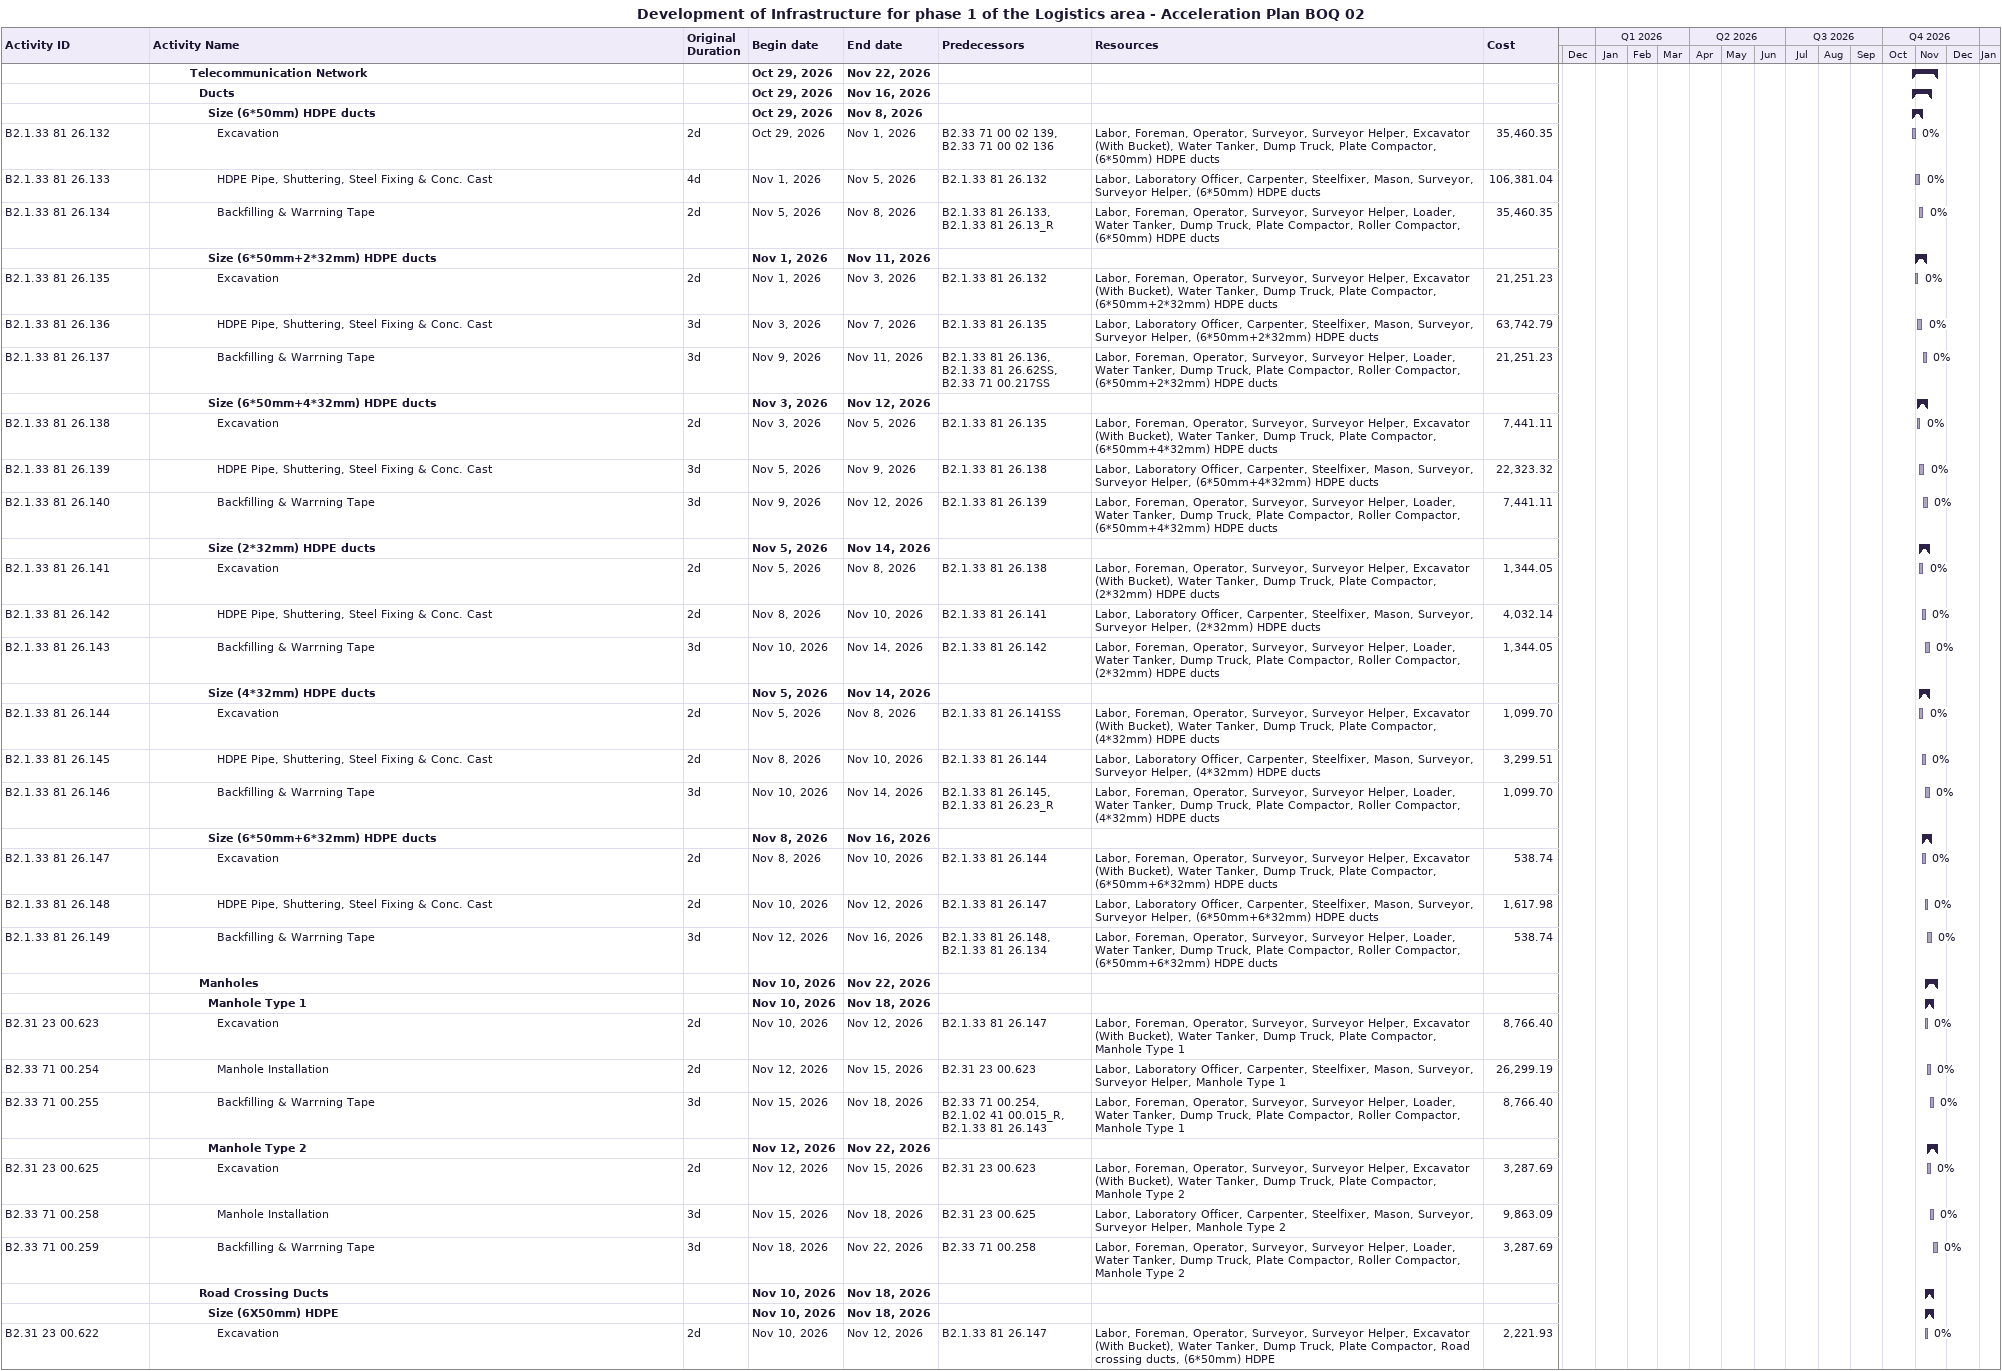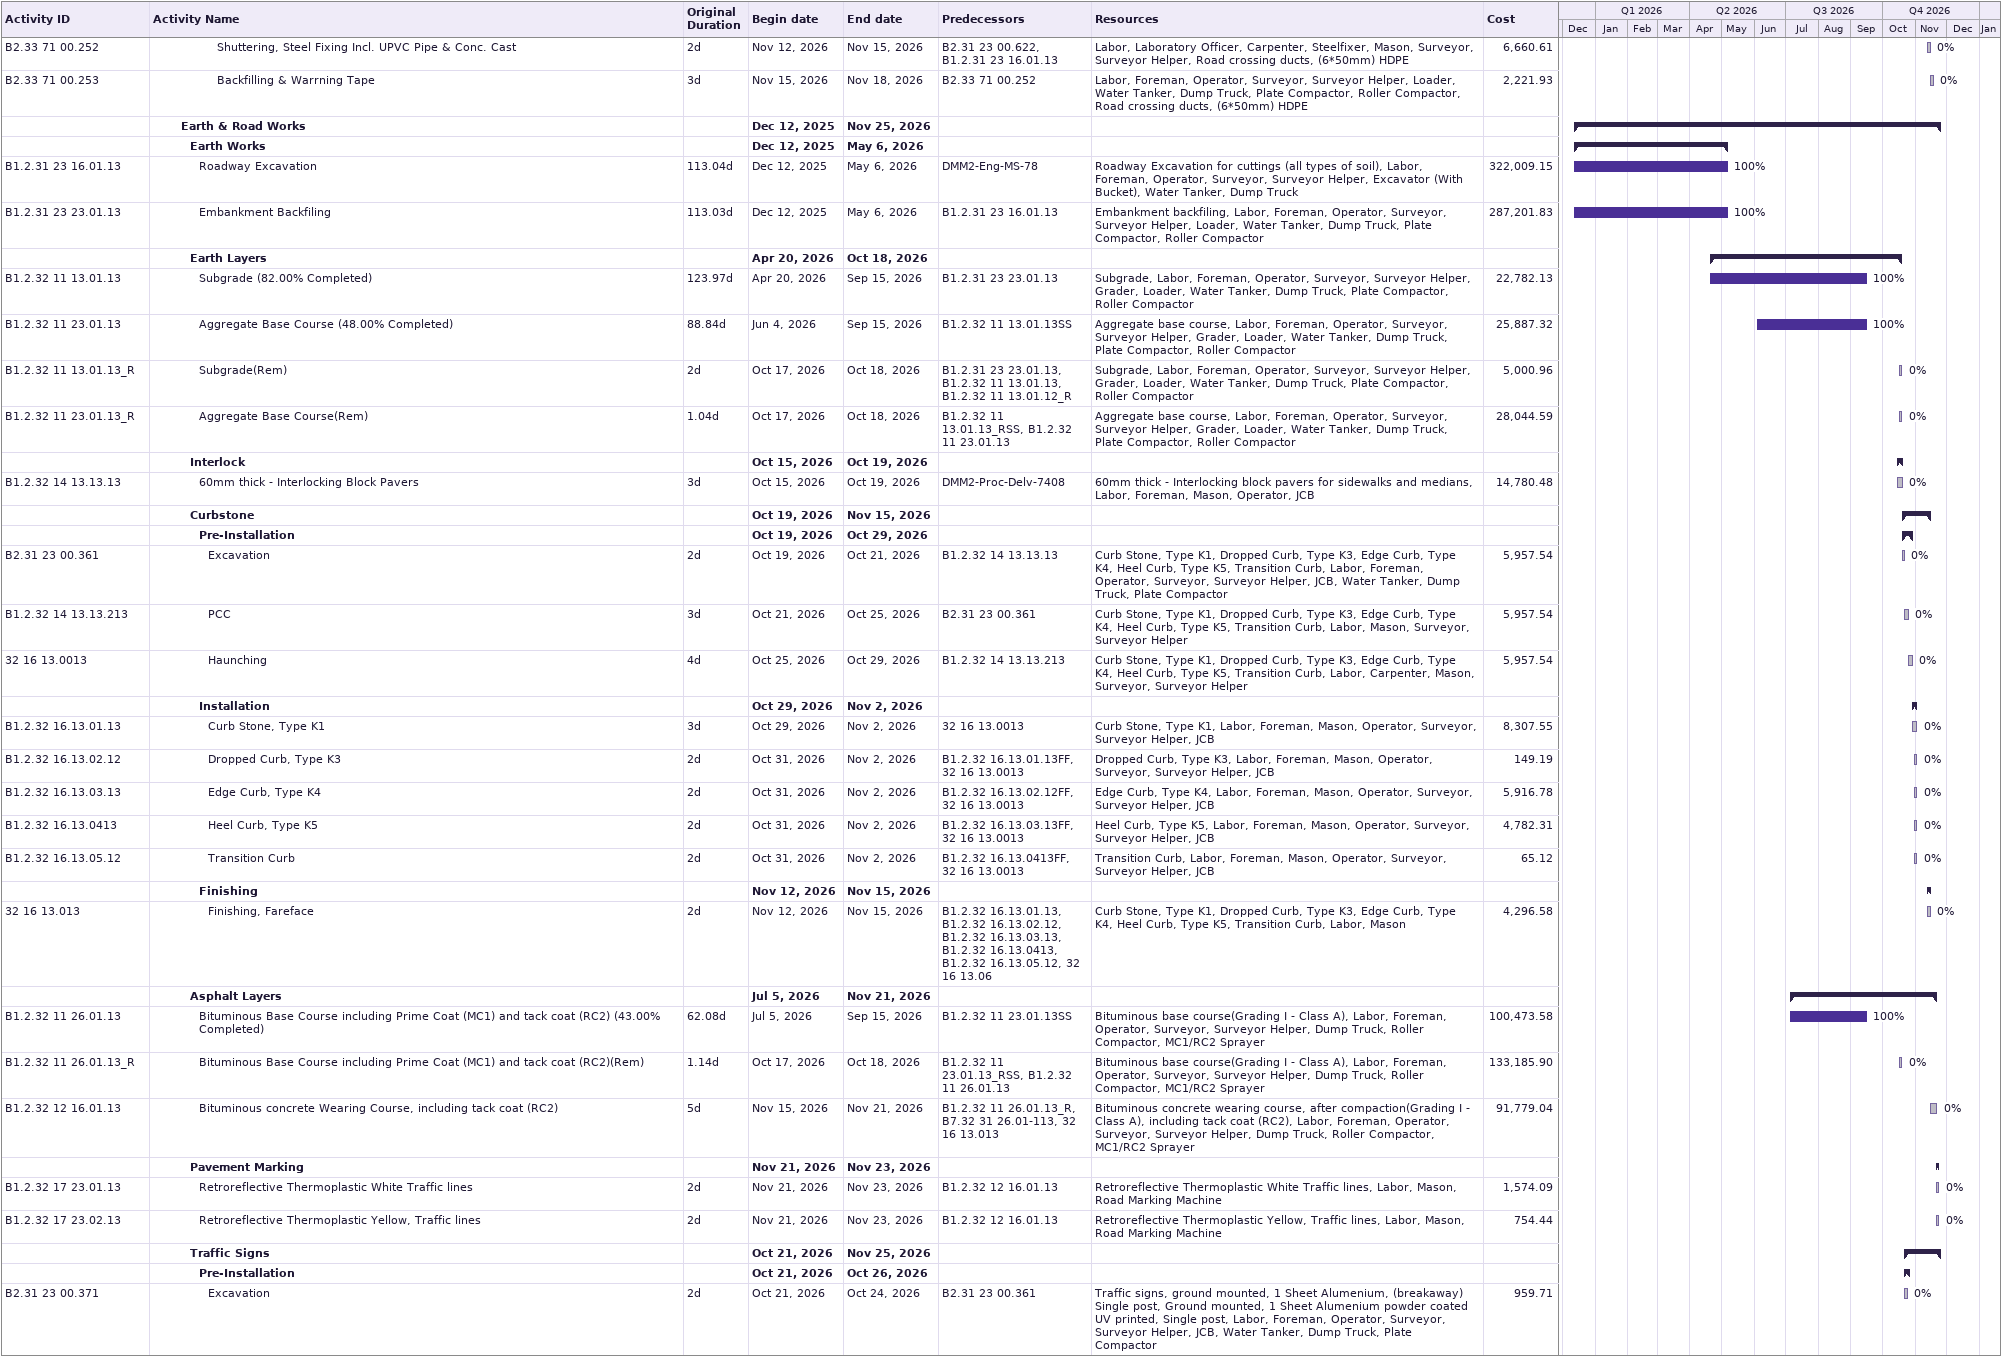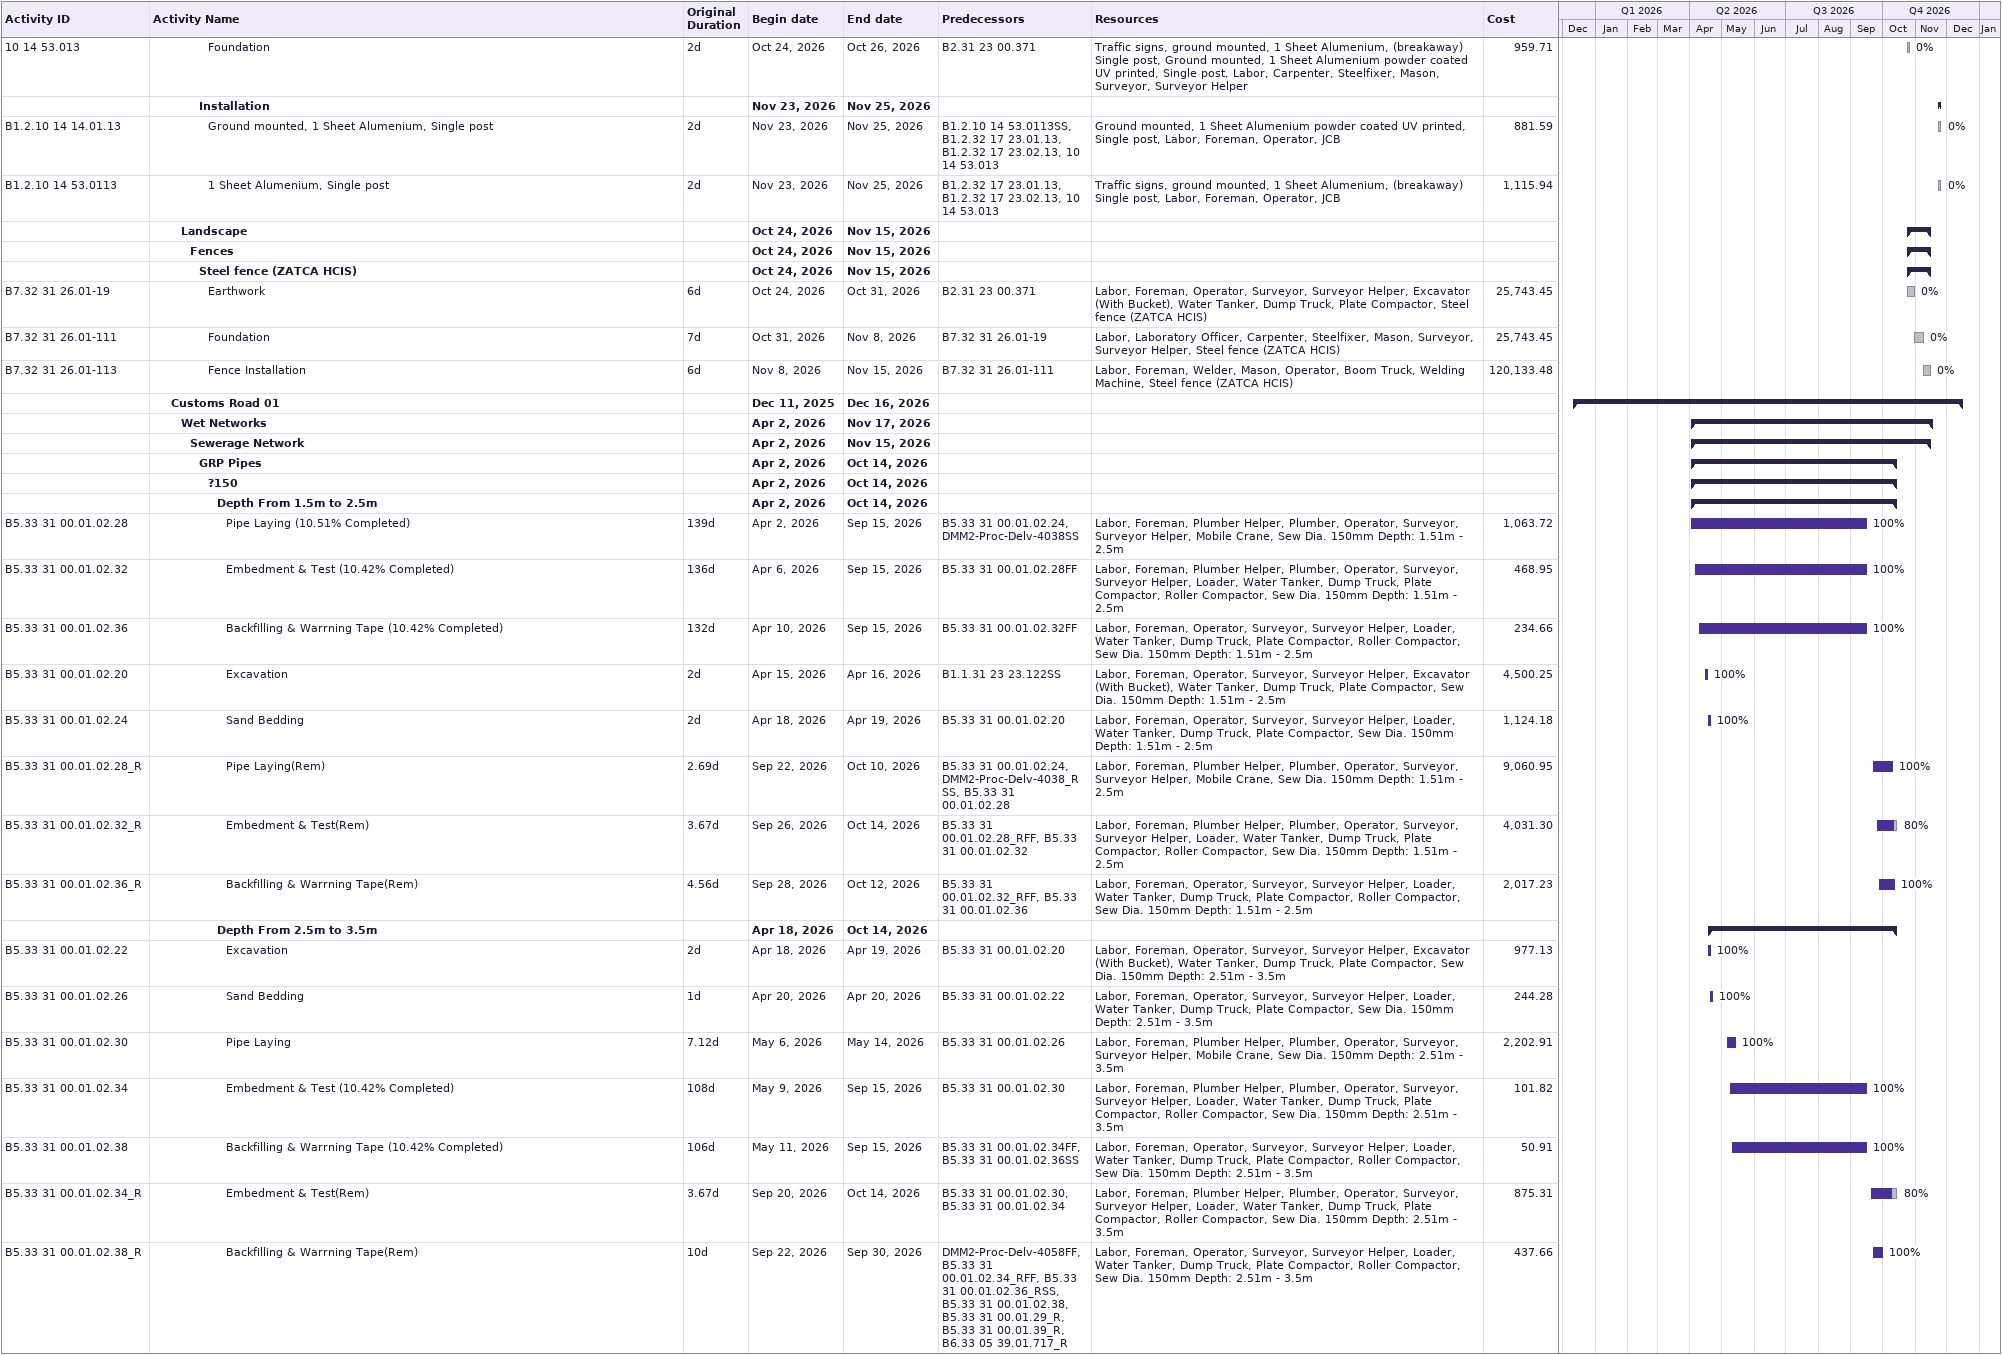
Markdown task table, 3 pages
Development of Infrastructure for phase 1 of the Logistics area - Acceleration Plan BOQ 02

| ID | Level | Task | Original duration | Start | Finish | Predecessors | Resources | % complete | Cost |
|---|---|---|---|---|---|---|---|---|---|
|  | 5 | **Telecommunication Network** |  | 2026-10-29 | 2026-11-22 |  |  |  |  |
|  | 6 | **Ducts** |  | 2026-10-29 | 2026-11-16 |  |  |  |  |
|  | 7 | **Size (6*50mm) HDPE ducts** |  | 2026-10-29 | 2026-11-08 |  |  |  |  |
| B2.1.33 81 26.132 | 8 | Excavation | 2d | 2026-10-29 | 2026-11-01 | B2.33 71 00 02 139, B2.33 71 00 02 136 | Labor, Foreman, Operator, Surveyor, Surveyor Helper, Excavator (With Bucket), Water Tanker, Dump Truck, Plate Compactor, (6*50mm) HDPE ducts | 0 | 35460.35 |
| B2.1.33 81 26.133 | 8 | HDPE Pipe, Shuttering, Steel Fixing & Conc. Cast | 4d | 2026-11-01 | 2026-11-05 | B2.1.33 81 26.132 | Labor, Laboratory Officer, Carpenter, Steelfixer, Mason, Surveyor, Surveyor Helper, (6*50mm) HDPE ducts | 0 | 106381.04 |
| B2.1.33 81 26.134 | 8 | Backfilling & Warrning Tape | 2d | 2026-11-05 | 2026-11-08 | B2.1.33 81 26.133, B2.1.33 81 26.13_R | Labor, Foreman, Operator, Surveyor, Surveyor Helper, Loader, Water Tanker, Dump Truck, Plate Compactor, Roller Compactor, (6*50mm) HDPE ducts | 0 | 35460.35 |
|  | 7 | **Size (6*50mm+2*32mm) HDPE ducts** |  | 2026-11-01 | 2026-11-11 |  |  |  |  |
| B2.1.33 81 26.135 | 8 | Excavation | 2d | 2026-11-01 | 2026-11-03 | B2.1.33 81 26.132 | Labor, Foreman, Operator, Surveyor, Surveyor Helper, Excavator (With Bucket), Water Tanker, Dump Truck, Plate Compactor, (6*50mm+2*32mm) HDPE ducts | 0 | 21251.23 |
| B2.1.33 81 26.136 | 8 | HDPE Pipe, Shuttering, Steel Fixing & Conc. Cast | 3d | 2026-11-03 | 2026-11-07 | B2.1.33 81 26.135 | Labor, Laboratory Officer, Carpenter, Steelfixer, Mason, Surveyor, Surveyor Helper, (6*50mm+2*32mm) HDPE ducts | 0 | 63742.79 |
| B2.1.33 81 26.137 | 8 | Backfilling & Warrning Tape | 3d | 2026-11-09 | 2026-11-11 | B2.1.33 81 26.136, B2.1.33 81 26.62SS, B2.33 71 00.217SS | Labor, Foreman, Operator, Surveyor, Surveyor Helper, Loader, Water Tanker, Dump Truck, Plate Compactor, Roller Compactor, (6*50mm+2*32mm) HDPE ducts | 0 | 21251.23 |
|  | 7 | **Size (6*50mm+4*32mm) HDPE ducts** |  | 2026-11-03 | 2026-11-12 |  |  |  |  |
| B2.1.33 81 26.138 | 8 | Excavation | 2d | 2026-11-03 | 2026-11-05 | B2.1.33 81 26.135 | Labor, Foreman, Operator, Surveyor, Surveyor Helper, Excavator (With Bucket), Water Tanker, Dump Truck, Plate Compactor, (6*50mm+4*32mm) HDPE ducts | 0 | 7441.11 |
| B2.1.33 81 26.139 | 8 | HDPE Pipe, Shuttering, Steel Fixing & Conc. Cast | 3d | 2026-11-05 | 2026-11-09 | B2.1.33 81 26.138 | Labor, Laboratory Officer, Carpenter, Steelfixer, Mason, Surveyor, Surveyor Helper, (6*50mm+4*32mm) HDPE ducts | 0 | 22323.32 |
| B2.1.33 81 26.140 | 8 | Backfilling & Warrning Tape | 3d | 2026-11-09 | 2026-11-12 | B2.1.33 81 26.139 | Labor, Foreman, Operator, Surveyor, Surveyor Helper, Loader, Water Tanker, Dump Truck, Plate Compactor, Roller Compactor, (6*50mm+4*32mm) HDPE ducts | 0 | 7441.11 |
|  | 7 | **Size (2*32mm) HDPE ducts** |  | 2026-11-05 | 2026-11-14 |  |  |  |  |
| B2.1.33 81 26.141 | 8 | Excavation | 2d | 2026-11-05 | 2026-11-08 | B2.1.33 81 26.138 | Labor, Foreman, Operator, Surveyor, Surveyor Helper, Excavator (With Bucket), Water Tanker, Dump Truck, Plate Compactor, (2*32mm) HDPE ducts | 0 | 1344.05 |
| B2.1.33 81 26.142 | 8 | HDPE Pipe, Shuttering, Steel Fixing & Conc. Cast | 2d | 2026-11-08 | 2026-11-10 | B2.1.33 81 26.141 | Labor, Laboratory Officer, Carpenter, Steelfixer, Mason, Surveyor, Surveyor Helper, (2*32mm) HDPE ducts | 0 | 4032.14 |
| B2.1.33 81 26.143 | 8 | Backfilling & Warrning Tape | 3d | 2026-11-10 | 2026-11-14 | B2.1.33 81 26.142 | Labor, Foreman, Operator, Surveyor, Surveyor Helper, Loader, Water Tanker, Dump Truck, Plate Compactor, Roller Compactor, (2*32mm) HDPE ducts | 0 | 1344.05 |
|  | 7 | **Size (4*32mm) HDPE ducts** |  | 2026-11-05 | 2026-11-14 |  |  |  |  |
| B2.1.33 81 26.144 | 8 | Excavation | 2d | 2026-11-05 | 2026-11-08 | B2.1.33 81 26.141SS | Labor, Foreman, Operator, Surveyor, Surveyor Helper, Excavator (With Bucket), Water Tanker, Dump Truck, Plate Compactor, (4*32mm) HDPE ducts | 0 | 1099.70 |
| B2.1.33 81 26.145 | 8 | HDPE Pipe, Shuttering, Steel Fixing & Conc. Cast | 2d | 2026-11-08 | 2026-11-10 | B2.1.33 81 26.144 | Labor, Laboratory Officer, Carpenter, Steelfixer, Mason, Surveyor, Surveyor Helper, (4*32mm) HDPE ducts | 0 | 3299.51 |
| B2.1.33 81 26.146 | 8 | Backfilling & Warrning Tape | 3d | 2026-11-10 | 2026-11-14 | B2.1.33 81 26.145, B2.1.33 81 26.23_R | Labor, Foreman, Operator, Surveyor, Surveyor Helper, Loader, Water Tanker, Dump Truck, Plate Compactor, Roller Compactor, (4*32mm) HDPE ducts | 0 | 1099.70 |
|  | 7 | **Size (6*50mm+6*32mm) HDPE ducts** |  | 2026-11-08 | 2026-11-16 |  |  |  |  |
| B2.1.33 81 26.147 | 8 | Excavation | 2d | 2026-11-08 | 2026-11-10 | B2.1.33 81 26.144 | Labor, Foreman, Operator, Surveyor, Surveyor Helper, Excavator (With Bucket), Water Tanker, Dump Truck, Plate Compactor, (6*50mm+6*32mm) HDPE ducts | 0 | 538.74 |
| B2.1.33 81 26.148 | 8 | HDPE Pipe, Shuttering, Steel Fixing & Conc. Cast | 2d | 2026-11-10 | 2026-11-12 | B2.1.33 81 26.147 | Labor, Laboratory Officer, Carpenter, Steelfixer, Mason, Surveyor, Surveyor Helper, (6*50mm+6*32mm) HDPE ducts | 0 | 1617.98 |
| B2.1.33 81 26.149 | 8 | Backfilling & Warrning Tape | 3d | 2026-11-12 | 2026-11-16 | B2.1.33 81 26.148, B2.1.33 81 26.134 | Labor, Foreman, Operator, Surveyor, Surveyor Helper, Loader, Water Tanker, Dump Truck, Plate Compactor, Roller Compactor, (6*50mm+6*32mm) HDPE ducts | 0 | 538.74 |
|  | 6 | **Manholes** |  | 2026-11-10 | 2026-11-22 |  |  |  |  |
|  | 7 | **Manhole Type 1** |  | 2026-11-10 | 2026-11-18 |  |  |  |  |
| B2.31 23 00.623 | 8 | Excavation | 2d | 2026-11-10 | 2026-11-12 | B2.1.33 81 26.147 | Labor, Foreman, Operator, Surveyor, Surveyor Helper, Excavator (With Bucket), Water Tanker, Dump Truck, Plate Compactor, Manhole Type 1 | 0 | 8766.40 |
| B2.33 71 00.254 | 8 | Manhole Installation | 2d | 2026-11-12 | 2026-11-15 | B2.31 23 00.623 | Labor, Laboratory Officer, Carpenter, Steelfixer, Mason, Surveyor, Surveyor Helper, Manhole Type 1 | 0 | 26299.19 |
| B2.33 71 00.255 | 8 | Backfilling & Warrning Tape | 3d | 2026-11-15 | 2026-11-18 | B2.33 71 00.254, B2.1.02 41 00.015_R, B2.1.33 81 26.143 | Labor, Foreman, Operator, Surveyor, Surveyor Helper, Loader, Water Tanker, Dump Truck, Plate Compactor, Roller Compactor, Manhole Type 1 | 0 | 8766.40 |
|  | 7 | **Manhole Type 2** |  | 2026-11-12 | 2026-11-22 |  |  |  |  |
| B2.31 23 00.625 | 8 | Excavation | 2d | 2026-11-12 | 2026-11-15 | B2.31 23 00.623 | Labor, Foreman, Operator, Surveyor, Surveyor Helper, Excavator (With Bucket), Water Tanker, Dump Truck, Plate Compactor, Manhole Type 2 | 0 | 3287.69 |
| B2.33 71 00.258 | 8 | Manhole Installation | 3d | 2026-11-15 | 2026-11-18 | B2.31 23 00.625 | Labor, Laboratory Officer, Carpenter, Steelfixer, Mason, Surveyor, Surveyor Helper, Manhole Type 2 | 0 | 9863.09 |
| B2.33 71 00.259 | 8 | Backfilling & Warrning Tape | 3d | 2026-11-18 | 2026-11-22 | B2.33 71 00.258 | Labor, Foreman, Operator, Surveyor, Surveyor Helper, Loader, Water Tanker, Dump Truck, Plate Compactor, Roller Compactor, Manhole Type 2 | 0 | 3287.69 |
|  | 6 | **Road Crossing Ducts** |  | 2026-11-10 | 2026-11-18 |  |  |  |  |
|  | 7 | **Size (6X50mm) HDPE** |  | 2026-11-10 | 2026-11-18 |  |  |  |  |
| B2.31 23 00.622 | 8 | Excavation | 2d | 2026-11-10 | 2026-11-12 | B2.1.33 81 26.147 | Labor, Foreman, Operator, Surveyor, Surveyor Helper, Excavator (With Bucket), Water Tanker, Dump Truck, Plate Compactor, Road crossing ducts, (6*50mm) HDPE | 0 | 2221.93 |
| B2.33 71 00.252 | 8 | Shuttering, Steel Fixing Incl. UPVC Pipe & Conc. Cast | 2d | 2026-11-12 | 2026-11-15 | B2.31 23 00.622, B1.2.31 23 16.01.13 | Labor, Laboratory Officer, Carpenter, Steelfixer, Mason, Surveyor, Surveyor Helper, Road crossing ducts, (6*50mm) HDPE | 0 | 6660.61 |
| B2.33 71 00.253 | 8 | Backfilling & Warrning Tape | 3d | 2026-11-15 | 2026-11-18 | B2.33 71 00.252 | Labor, Foreman, Operator, Surveyor, Surveyor Helper, Loader, Water Tanker, Dump Truck, Plate Compactor, Roller Compactor, Road crossing ducts, (6*50mm) HDPE | 0 | 2221.93 |
|  | 4 | **Earth & Road Works** |  | 2025-12-12 | 2026-11-25 |  |  |  |  |
|  | 5 | **Earth Works** |  | 2025-12-12 | 2026-05-06 |  |  |  |  |
| B1.2.31 23 16.01.13 | 6 | Roadway Excavation | 113.04d | 2025-12-12 | 2026-05-06 | DMM2-Eng-MS-78 | Roadway Excavation for cuttings (all types of soil), Labor, Foreman, Operator, Surveyor, Surveyor Helper, Excavator (With Bucket), Water Tanker, Dump Truck | 100 | 322009.15 |
| B1.2.31 23 23.01.13 | 6 | Embankment Backfiling | 113.03d | 2025-12-12 | 2026-05-06 | B1.2.31 23 16.01.13 | Embankment backfiling, Labor, Foreman, Operator, Surveyor, Surveyor Helper, Loader, Water Tanker, Dump Truck, Plate Compactor, Roller Compactor | 100 | 287201.83 |
|  | 5 | **Earth Layers** |  | 2026-04-20 | 2026-10-18 |  |  |  |  |
| B1.2.32 11 13.01.13 | 6 | Subgrade (82.00% Completed) | 123.97d | 2026-04-20 | 2026-09-15 | B1.2.31 23 23.01.13 | Subgrade, Labor, Foreman, Operator, Surveyor, Surveyor Helper, Grader, Loader, Water Tanker, Dump Truck, Plate Compactor, Roller Compactor | 100 | 22782.13 |
| B1.2.32 11 23.01.13 | 6 | Aggregate Base Course (48.00% Completed) | 88.84d | 2026-06-04 | 2026-09-15 | B1.2.32 11 13.01.13SS | Aggregate base course, Labor, Foreman, Operator, Surveyor, Surveyor Helper, Grader, Loader, Water Tanker, Dump Truck, Plate Compactor, Roller Compactor | 100 | 25887.32 |
| B1.2.32 11 13.01.13_R | 6 | Subgrade(Rem) | 2d | 2026-10-17 | 2026-10-18 | B1.2.31 23 23.01.13, B1.2.32 11 13.01.13, B1.2.32 11 13.01.12_R | Subgrade, Labor, Foreman, Operator, Surveyor, Surveyor Helper, Grader, Loader, Water Tanker, Dump Truck, Plate Compactor, Roller Compactor | 0 | 5000.96 |
| B1.2.32 11 23.01.13_R | 6 | Aggregate Base Course(Rem) | 1.04d | 2026-10-17 | 2026-10-18 | B1.2.32 11 13.01.13_RSS, B1.2.32 11 23.01.13 | Aggregate base course, Labor, Foreman, Operator, Surveyor, Surveyor Helper, Grader, Loader, Water Tanker, Dump Truck, Plate Compactor, Roller Compactor | 0 | 28044.59 |
|  | 5 | **Interlock** |  | 2026-10-15 | 2026-10-19 |  |  |  |  |
| B1.2.32 14 13.13.13 | 6 | 60mm thick - Interlocking Block Pavers | 3d | 2026-10-15 | 2026-10-19 | DMM2-Proc-Delv-7408 | 60mm thick - Interlocking block pavers for sidewalks and medians, Labor, Foreman, Mason, Operator, JCB | 0 | 14780.48 |
|  | 5 | **Curbstone** |  | 2026-10-19 | 2026-11-15 |  |  |  |  |
|  | 6 | **Pre-Installation** |  | 2026-10-19 | 2026-10-29 |  |  |  |  |
| B2.31 23 00.361 | 7 | Excavation | 2d | 2026-10-19 | 2026-10-21 | B1.2.32 14 13.13.13 | Curb Stone, Type K1, Dropped Curb, Type K3, Edge Curb, Type K4, Heel Curb, Type K5, Transition Curb, Labor, Foreman, Operator, Surveyor, Surveyor Helper, JCB, Water Tanker, Dump Truck, Plate Compactor | 0 | 5957.54 |
| B1.2.32 14 13.13.213 | 7 | PCC | 3d | 2026-10-21 | 2026-10-25 | B2.31 23 00.361 | Curb Stone, Type K1, Dropped Curb, Type K3, Edge Curb, Type K4, Heel Curb, Type K5, Transition Curb, Labor, Mason, Surveyor, Surveyor Helper | 0 | 5957.54 |
| 32 16 13.0013 | 7 | Haunching | 4d | 2026-10-25 | 2026-10-29 | B1.2.32 14 13.13.213 | Curb Stone, Type K1, Dropped Curb, Type K3, Edge Curb, Type K4, Heel Curb, Type K5, Transition Curb, Labor, Carpenter, Mason, Surveyor, Surveyor Helper | 0 | 5957.54 |
|  | 6 | **Installation** |  | 2026-10-29 | 2026-11-02 |  |  |  |  |
| B1.2.32 16.13.01.13 | 7 | Curb Stone, Type K1 | 3d | 2026-10-29 | 2026-11-02 | 32 16 13.0013 | Curb Stone, Type K1, Labor, Foreman, Mason, Operator, Surveyor, Surveyor Helper, JCB | 0 | 8307.55 |
| B1.2.32 16.13.02.12 | 7 | Dropped Curb, Type K3 | 2d | 2026-10-31 | 2026-11-02 | B1.2.32 16.13.01.13FF, 32 16 13.0013 | Dropped Curb, Type K3, Labor, Foreman, Mason, Operator, Surveyor, Surveyor Helper, JCB | 0 | 149.19 |
| B1.2.32 16.13.03.13 | 7 | Edge Curb, Type K4 | 2d | 2026-10-31 | 2026-11-02 | B1.2.32 16.13.02.12FF, 32 16 13.0013 | Edge Curb, Type K4, Labor, Foreman, Mason, Operator, Surveyor, Surveyor Helper, JCB | 0 | 5916.78 |
| B1.2.32 16.13.0413 | 7 | Heel Curb, Type K5 | 2d | 2026-10-31 | 2026-11-02 | B1.2.32 16.13.03.13FF, 32 16 13.0013 | Heel Curb, Type K5, Labor, Foreman, Mason, Operator, Surveyor, Surveyor Helper, JCB | 0 | 4782.31 |
| B1.2.32 16.13.05.12 | 7 | Transition Curb | 2d | 2026-10-31 | 2026-11-02 | B1.2.32 16.13.0413FF, 32 16 13.0013 | Transition Curb, Labor, Foreman, Mason, Operator, Surveyor, Surveyor Helper, JCB | 0 | 65.12 |
|  | 6 | **Finishing** |  | 2026-11-12 | 2026-11-15 |  |  |  |  |
| 32 16 13.013 | 7 | Finishing, Fareface | 2d | 2026-11-12 | 2026-11-15 | B1.2.32 16.13.01.13, B1.2.32 16.13.02.12, B1.2.32 16.13.03.13, B1.2.32 16.13.0413, B1.2.32 16.13.05.12, 32 16 13.06 | Curb Stone, Type K1, Dropped Curb, Type K3, Edge Curb, Type K4, Heel Curb, Type K5, Transition Curb, Labor, Mason | 0 | 4296.58 |
|  | 5 | **Asphalt Layers** |  | 2026-07-05 | 2026-11-21 |  |  |  |  |
| B1.2.32 11 26.01.13 | 6 | Bituminous Base Course including Prime Coat (MC1) and tack coat (RC2) (43.00% Completed) | 62.08d | 2026-07-05 | 2026-09-15 | B1.2.32 11 23.01.13SS | Bituminous base course(Grading I - Class A), Labor, Foreman, Operator, Surveyor, Surveyor Helper, Dump Truck, Roller Compactor, MC1/RC2 Sprayer | 100 | 100473.58 |
| B1.2.32 11 26.01.13_R | 6 | Bituminous Base Course including Prime Coat (MC1) and tack coat (RC2)(Rem) | 1.14d | 2026-10-17 | 2026-10-18 | B1.2.32 11 23.01.13_RSS, B1.2.32 11 26.01.13 | Bituminous base course(Grading I - Class A), Labor, Foreman, Operator, Surveyor, Surveyor Helper, Dump Truck, Roller Compactor, MC1/RC2 Sprayer | 0 | 133185.90 |
| B1.2.32 12 16.01.13 | 6 | Bituminous concrete Wearing Course, including tack coat (RC2) | 5d | 2026-11-15 | 2026-11-21 | B1.2.32 11 26.01.13_R, B7.32 31 26.01-113, 32 16 13.013 | Bituminous concrete wearing course, after compaction(Grading I - Class A), including tack coat (RC2), Labor, Foreman, Operator, Surveyor, Surveyor Helper, Dump Truck, Roller Compactor, MC1/RC2 Sprayer | 0 | 91779.04 |
|  | 5 | **Pavement Marking** |  | 2026-11-21 | 2026-11-23 |  |  |  |  |
| B1.2.32 17 23.01.13 | 6 | Retroreflective Thermoplastic White Traffic lines | 2d | 2026-11-21 | 2026-11-23 | B1.2.32 12 16.01.13 | Retroreflective Thermoplastic White Traffic lines, Labor, Mason, Road Marking Machine | 0 | 1574.09 |
| B1.2.32 17 23.02.13 | 6 | Retroreflective Thermoplastic Yellow, Traffic lines | 2d | 2026-11-21 | 2026-11-23 | B1.2.32 12 16.01.13 | Retroreflective Thermoplastic Yellow, Traffic lines, Labor, Mason, Road Marking Machine | 0 | 754.44 |
|  | 5 | **Traffic Signs** |  | 2026-10-21 | 2026-11-25 |  |  |  |  |
|  | 6 | **Pre-Installation** |  | 2026-10-21 | 2026-10-26 |  |  |  |  |
| B2.31 23 00.371 | 7 | Excavation | 2d | 2026-10-21 | 2026-10-24 | B2.31 23 00.361 | Traffic signs, ground mounted, 1 Sheet Alumenium, (breakaway) Single post, Ground mounted, 1 Sheet Alumenium powder coated UV printed, Single post, Labor, Foreman, Operator, Surveyor, Surveyor Helper, JCB, Water Tanker, Dump Truck, Plate Compactor | 0 | 959.71 |
| 10 14 53.013 | 7 | Foundation | 2d | 2026-10-24 | 2026-10-26 | B2.31 23 00.371 | Traffic signs, ground mounted, 1 Sheet Alumenium, (breakaway) Single post, Ground mounted, 1 Sheet Alumenium powder coated UV printed, Single post, Labor, Carpenter, Steelfixer, Mason, Surveyor, Surveyor Helper | 0 | 959.71 |
|  | 6 | **Installation** |  | 2026-11-23 | 2026-11-25 |  |  |  |  |
| B1.2.10 14 14.01.13 | 7 | Ground mounted, 1 Sheet Alumenium, Single post | 2d | 2026-11-23 | 2026-11-25 | B1.2.10 14 53.0113SS, B1.2.32 17 23.01.13, B1.2.32 17 23.02.13, 10 14 53.013 | Ground mounted, 1 Sheet Alumenium powder coated UV printed, Single post, Labor, Foreman, Operator, JCB | 0 | 881.59 |
| B1.2.10 14 53.0113 | 7 | 1 Sheet Alumenium, Single post | 2d | 2026-11-23 | 2026-11-25 | B1.2.32 17 23.01.13, B1.2.32 17 23.02.13, 10 14 53.013 | Traffic signs, ground mounted, 1 Sheet Alumenium, (breakaway) Single post, Labor, Foreman, Operator, JCB | 0 | 1115.94 |
|  | 4 | **Landscape** |  | 2026-10-24 | 2026-11-15 |  |  |  |  |
|  | 5 | **Fences** |  | 2026-10-24 | 2026-11-15 |  |  |  |  |
|  | 6 | **Steel fence (ZATCA HCIS)** |  | 2026-10-24 | 2026-11-15 |  |  |  |  |
| B7.32 31 26.01-19 | 7 | Earthwork | 6d | 2026-10-24 | 2026-10-31 | B2.31 23 00.371 | Labor, Foreman, Operator, Surveyor, Surveyor Helper, Excavator (With Bucket), Water Tanker, Dump Truck, Plate Compactor, Steel fence (ZATCA HCIS) | 0 | 25743.45 |
| B7.32 31 26.01-111 | 7 | Foundation | 7d | 2026-10-31 | 2026-11-08 | B7.32 31 26.01-19 | Labor, Laboratory Officer, Carpenter, Steelfixer, Mason, Surveyor, Surveyor Helper, Steel fence (ZATCA HCIS) | 0 | 25743.45 |
| B7.32 31 26.01-113 | 7 | Fence Installation | 6d | 2026-11-08 | 2026-11-15 | B7.32 31 26.01-111 | Labor, Foreman, Welder, Mason, Operator, Boom Truck, Welding Machine, Steel fence (ZATCA HCIS) | 0 | 120133.48 |
|  | 3 | **Customs Road 01** |  | 2025-12-11 | 2026-12-16 |  |  |  |  |
|  | 4 | **Wet Networks** |  | 2026-04-02 | 2026-11-17 |  |  |  |  |
|  | 5 | **Sewerage Network** |  | 2026-04-02 | 2026-11-15 |  |  |  |  |
|  | 6 | **GRP Pipes** |  | 2026-04-02 | 2026-10-14 |  |  |  |  |
|  | 7 | **?150** |  | 2026-04-02 | 2026-10-14 |  |  |  |  |
|  | 8 | **Depth From 1.5m to 2.5m** |  | 2026-04-02 | 2026-10-14 |  |  |  |  |
| B5.33 31 00.01.02.28 | 9 | Pipe Laying (10.51% Completed) | 139d | 2026-04-02 | 2026-09-15 | B5.33 31 00.01.02.24, DMM2-Proc-Delv-4038SS | Labor, Foreman, Plumber Helper, Plumber, Operator, Surveyor, Surveyor Helper, Mobile Crane, Sew Dia. 150mm Depth: 1.51m - 2.5m | 100 | 1063.72 |
| B5.33 31 00.01.02.32 | 9 | Embedment & Test (10.42% Completed) | 136d | 2026-04-06 | 2026-09-15 | B5.33 31 00.01.02.28FF | Labor, Foreman, Plumber Helper, Plumber, Operator, Surveyor, Surveyor Helper, Loader, Water Tanker, Dump Truck, Plate Compactor, Roller Compactor, Sew Dia. 150mm Depth: 1.51m - 2.5m | 100 | 468.95 |
| B5.33 31 00.01.02.36 | 9 | Backfilling & Warrning Tape (10.42% Completed) | 132d | 2026-04-10 | 2026-09-15 | B5.33 31 00.01.02.32FF | Labor, Foreman, Operator, Surveyor, Surveyor Helper, Loader, Water Tanker, Dump Truck, Plate Compactor, Roller Compactor, Sew Dia. 150mm Depth: 1.51m - 2.5m | 100 | 234.66 |
| B5.33 31 00.01.02.20 | 9 | Excavation | 2d | 2026-04-15 | 2026-04-16 | B1.1.31 23 23.122SS | Labor, Foreman, Operator, Surveyor, Surveyor Helper, Excavator (With Bucket), Water Tanker, Dump Truck, Plate Compactor, Sew Dia. 150mm Depth: 1.51m - 2.5m | 100 | 4500.25 |
| B5.33 31 00.01.02.24 | 9 | Sand Bedding | 2d | 2026-04-18 | 2026-04-19 | B5.33 31 00.01.02.20 | Labor, Foreman, Operator, Surveyor, Surveyor Helper, Loader, Water Tanker, Dump Truck, Plate Compactor, Sew Dia. 150mm Depth: 1.51m - 2.5m | 100 | 1124.18 |
| B5.33 31 00.01.02.28_R | 9 | Pipe Laying(Rem) | 2.69d | 2026-09-22 | 2026-10-10 | B5.33 31 00.01.02.24, DMM2-Proc-Delv-4038_RSS, B5.33 31 00.01.02.28 | Labor, Foreman, Plumber Helper, Plumber, Operator, Surveyor, Surveyor Helper, Mobile Crane, Sew Dia. 150mm Depth: 1.51m - 2.5m | 100 | 9060.95 |
| B5.33 31 00.01.02.32_R | 9 | Embedment & Test(Rem) | 3.67d | 2026-09-26 | 2026-10-14 | B5.33 31 00.01.02.28_RFF, B5.33 31 00.01.02.32 | Labor, Foreman, Plumber Helper, Plumber, Operator, Surveyor, Surveyor Helper, Loader, Water Tanker, Dump Truck, Plate Compactor, Roller Compactor, Sew Dia. 150mm Depth: 1.51m - 2.5m | 80 | 4031.30 |
| B5.33 31 00.01.02.36_R | 9 | Backfilling & Warrning Tape(Rem) | 4.56d | 2026-09-28 | 2026-10-12 | B5.33 31 00.01.02.32_RFF, B5.33 31 00.01.02.36 | Labor, Foreman, Operator, Surveyor, Surveyor Helper, Loader, Water Tanker, Dump Truck, Plate Compactor, Roller Compactor, Sew Dia. 150mm Depth: 1.51m - 2.5m | 100 | 2017.23 |
|  | 8 | **Depth From 2.5m to 3.5m** |  | 2026-04-18 | 2026-10-14 |  |  |  |  |
| B5.33 31 00.01.02.22 | 9 | Excavation | 2d | 2026-04-18 | 2026-04-19 | B5.33 31 00.01.02.20 | Labor, Foreman, Operator, Surveyor, Surveyor Helper, Excavator (With Bucket), Water Tanker, Dump Truck, Plate Compactor, Sew Dia. 150mm Depth: 2.51m - 3.5m | 100 | 977.13 |
| B5.33 31 00.01.02.26 | 9 | Sand Bedding | 1d | 2026-04-20 | 2026-04-20 | B5.33 31 00.01.02.22 | Labor, Foreman, Operator, Surveyor, Surveyor Helper, Loader, Water Tanker, Dump Truck, Plate Compactor, Sew Dia. 150mm Depth: 2.51m - 3.5m | 100 | 244.28 |
| B5.33 31 00.01.02.30 | 9 | Pipe Laying | 7.12d | 2026-05-06 | 2026-05-14 | B5.33 31 00.01.02.26 | Labor, Foreman, Plumber Helper, Plumber, Operator, Surveyor, Surveyor Helper, Mobile Crane, Sew Dia. 150mm Depth: 2.51m - 3.5m | 100 | 2202.91 |
| B5.33 31 00.01.02.34 | 9 | Embedment & Test (10.42% Completed) | 108d | 2026-05-09 | 2026-09-15 | B5.33 31 00.01.02.30 | Labor, Foreman, Plumber Helper, Plumber, Operator, Surveyor, Surveyor Helper, Loader, Water Tanker, Dump Truck, Plate Compactor, Roller Compactor, Sew Dia. 150mm Depth: 2.51m - 3.5m | 100 | 101.82 |
| B5.33 31 00.01.02.38 | 9 | Backfilling & Warrning Tape (10.42% Completed) | 106d | 2026-05-11 | 2026-09-15 | B5.33 31 00.01.02.34FF, B5.33 31 00.01.02.36SS | Labor, Foreman, Operator, Surveyor, Surveyor Helper, Loader, Water Tanker, Dump Truck, Plate Compactor, Roller Compactor, Sew Dia. 150mm Depth: 2.51m - 3.5m | 100 | 50.91 |
| B5.33 31 00.01.02.34_R | 9 | Embedment & Test(Rem) | 3.67d | 2026-09-20 | 2026-10-14 | B5.33 31 00.01.02.30, B5.33 31 00.01.02.34 | Labor, Foreman, Plumber Helper, Plumber, Operator, Surveyor, Surveyor Helper, Loader, Water Tanker, Dump Truck, Plate Compactor, Roller Compactor, Sew Dia. 150mm Depth: 2.51m - 3.5m | 80 | 875.31 |
| B5.33 31 00.01.02.38_R | 9 | Backfilling & Warrning Tape(Rem) | 10d | 2026-09-22 | 2026-09-30 | DMM2-Proc-Delv-4058FF, B5.33 31 00.01.02.34_RFF, B5.33 31 00.01.02.36_RSS, B5.33 31 00.01.02.38, B5.33 31 00.01.29_R, B5.33 31 00.01.39_R, B6.33 05 39.01.717_R | Labor, Foreman, Operator, Surveyor, Surveyor Helper, Loader, Water Tanker, Dump Truck, Plate Compactor, Roller Compactor, Sew Dia. 150mm Depth: 2.51m - 3.5m | 100 | 437.66 |
